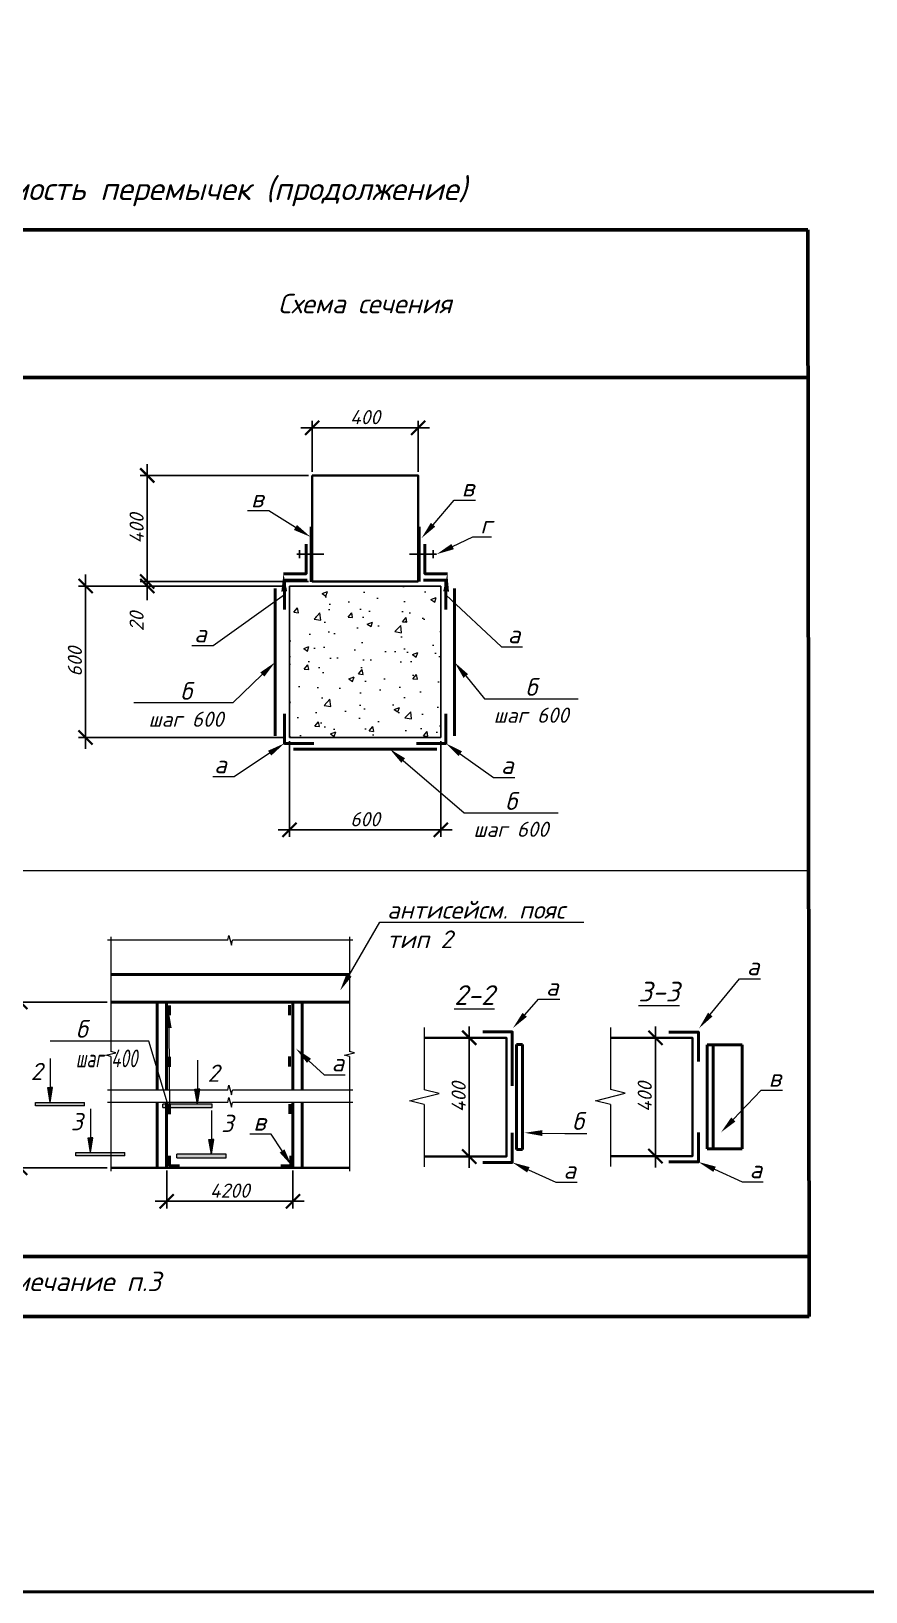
# Model space of a CAD drawing. Header units: millimetres. Extents: x -82276 to 69119, y 30132 to 86759.
# Drawn here: x -55870 to -44848, y 30132 to 50742 of the extents above; entities that cross this region are included whole.
import ezdxf
from ezdxf import colors
from ezdxf.entities.mleader import LeaderData, LeaderLine
from ezdxf.enums import TextEntityAlignment as Align
from ezdxf.math import Vec2, Vec3

# ---------------------------------------------------------------- set-up
doc = ezdxf.new("R2010")
doc.units = ezdxf.units.MM
doc.header["$MEASUREMENT"] = 0
doc.layers.get('0').update_dxf_attribs({"lineweight": 5})
for name, color, linetype, lineweight in [('!!!Металл', 7, 'Continuous', 15), ('#ME', 7, 'Continuous', 40), ('#Арматура', 152, 'Continuous', 30), ('#Выноски', 150, 'Continuous', 15), ('#Газобетон', 152, 'Continuous', 35), ('#Рамка', 7, 'Continuous', 50), ('#стены наруж', 12, 'Continuous', 35), ('k_ Рамка', 7, 'Continuous', 50), ('размеры', 7, 'Continuous', 5), ('стены наруж_Ном._пера__97', 7, 'Continuous', 5)]:
    doc.layers.add(name, color=color, linetype=linetype, lineweight=lineweight)
doc.layers.add('#Hatch', color=252, linetype='Continuous', lineweight=5, true_color=0x696969)
doc.layers.add('текст', color=7, linetype='Continuous')
doc.styles.add('GOST 2.304', font='isocpeui.ttf')
doc.styles.add('STEP PR', font='isocpeui.ttf')
doc.dimstyles.new('SPDS', dxfattribs={"dimscale": 50, "dimtxt": 2.5, "dimasz": 2.5, "dimexe": 1.25, "dimexo": 0.625, "dimtad": 1, "dimdec": 0, "dimrnd": 0.001, "dimtxsty": 'STEP PR', "dimblk": 'ARCHTICK', "dimcen": 2.5, "dimdle": 2, "dimclrd": 256, "dimclre": 256, "dimclrt": 7, "dimadec": 0, "dimazin": 2, "dimtfac": 0.75, "dimtdec": 0, "dimtmove": 1, "dimatfit": 3, "dimfxl": 1, "dimtolj": 1, "dimarcsym": 1})

# ---------------------------------------------------------------- blocks, each defined once
blk = doc.blocks.new('_ArchTick')
at = {"color": 0, "linetype": 'ByBlock', "const_width": 0.15}
blk.add_lwpolyline([(-0.5, -0.5), (0.5, 0.5)], dxfattribs=at)
blk = doc.blocks.new('*D410')
at = {"layer": 'Defpoints', "color": 0, "transparency": 16777216}
for p in [(-52160, 44875), (-54337, 43475), (-52160, 43475)]:
    blk.add_point(p, dxfattribs=at)
at = {"layer": 'размеры', "lineweight": -2, "transparency": 16777216}
for p, q in [((-54337, 45025), (-54337, 43325)), ((-52207, 44875), (-54431, 44875)), ((-52207, 43475), (-54431, 43475))]:
    blk.add_line(p, q, dxfattribs=at)
at = {"layer": 'размеры', "lineweight": -2, "transparency": 16777216, "xscale": 187.5, "yscale": 187.5, "zscale": 187.5}
for p, rotation in [((-54337, 44875), 90), ((-54337, 43475), 270)]:
    blk.add_blockref('_ArchTick', p, dxfattribs=dict(at, rotation=rotation))
at = {"layer": 'размеры', "color": 7, "transparency": 16777216, "insert": (-54478, 44175), "char_height": 187.5, "attachment_point": 5, "rotation": 90, "style": 'STEP PR'}
blk.add_mtext('\\A1;400', dxfattribs=at)
blk = doc.blocks.new('*D411')
at = {"layer": 'Defpoints', "color": 0, "transparency": 16777216}
for p in [(-54337, 43415), (-52460, 43415), (-52160, 43475)]:
    blk.add_point(p, dxfattribs=at)
at = {"layer": 'размеры', "lineweight": -2, "transparency": 16777216}
for p, q in [((-54337, 43475), (-54337, 43662)), ((-52207, 43475), (-54431, 43475)), ((-52507, 43415), (-54431, 43415)), ((-54337, 43475), (-54337, 43415)), ((-54337, 43415), (-54337, 43227))]:
    blk.add_line(p, q, dxfattribs=at)
at = {"layer": 'размеры', "lineweight": -2, "transparency": 16777216, "xscale": 187.5, "yscale": 187.5, "zscale": 187.5}
for p, rotation in [((-54337, 43475), 270), ((-54337, 43415), 90)]:
    blk.add_blockref('_ArchTick', p, dxfattribs=dict(at, rotation=rotation))
at = {"layer": 'размеры', "color": 7, "transparency": 16777216, "insert": (-54478, 42947), "char_height": 187.5, "attachment_point": 5, "rotation": 90, "style": 'STEP PR'}
blk.add_mtext('\\A1;20', dxfattribs=at)
blk = doc.blocks.new('*D412')
at = {"layer": 'Defpoints', "color": 0, "transparency": 16777216}
for p in [(-52460, 43415), (-55152, 41415), (-52460, 41415)]:
    blk.add_point(p, dxfattribs=at)
at = {"layer": 'размеры', "lineweight": -2, "transparency": 16777216}
for p, q in [((-55152, 43565), (-55152, 41265)), ((-52507, 43415), (-55246, 43415)), ((-52507, 41415), (-55246, 41415))]:
    blk.add_line(p, q, dxfattribs=at)
at = {"layer": 'размеры', "lineweight": -2, "transparency": 16777216, "xscale": 187.5, "yscale": 187.5, "zscale": 187.5}
for p, rotation in [((-55152, 43415), 90), ((-55152, 41415), 270)]:
    blk.add_blockref('_ArchTick', p, dxfattribs=dict(at, rotation=rotation))
at = {"layer": 'размеры', "color": 7, "transparency": 16777216, "insert": (-55293, 42415), "char_height": 187.5, "attachment_point": 5, "rotation": 90, "style": 'STEP PR'}
blk.add_mtext('\\A1;600', dxfattribs=at)
blk = doc.blocks.new('*D413')
at = {"layer": 'Defpoints', "color": 0, "transparency": 16777216}
for p in [(-50760, 45504), (-52160, 44875), (-50760, 44875)]:
    blk.add_point(p, dxfattribs=at)
at = {"layer": 'размеры', "lineweight": -2, "transparency": 16777216}
for p, q in [((-52160, 44921), (-52160, 45598)), ((-50760, 44921), (-50760, 45598)), ((-52310, 45504), (-50610, 45504))]:
    blk.add_line(p, q, dxfattribs=at)
at = {"layer": 'размеры', "lineweight": -2, "transparency": 16777216, "xscale": 187.5, "yscale": 187.5, "zscale": 187.5, "rotation": 180}
blk.add_blockref('_ArchTick', (-52160, 45504), dxfattribs=at)
at = {"layer": 'размеры', "lineweight": -2, "transparency": 16777216, "xscale": 187.5, "yscale": 187.5, "zscale": 187.5}
blk.add_blockref('_ArchTick', (-50760, 45504), dxfattribs=at)
at = {"layer": 'размеры', "color": 7, "transparency": 16777216, "insert": (-51460, 45645), "char_height": 187.5, "attachment_point": 5, "style": 'STEP PR'}
blk.add_mtext('\\A1;400', dxfattribs=at)
blk = doc.blocks.new('*D414')
at = {"layer": 'Defpoints', "color": 0, "transparency": 16777216}
for p in [(-52460, 41415), (-50460, 41415), (-50460, 40195)]:
    blk.add_point(p, dxfattribs=at)
at = {"layer": 'размеры', "lineweight": -2, "transparency": 16777216}
for p, q in [((-52460, 41368), (-52460, 40101)), ((-50460, 41368), (-50460, 40101)), ((-52610, 40195), (-50310, 40195))]:
    blk.add_line(p, q, dxfattribs=at)
at = {"layer": 'размеры', "lineweight": -2, "transparency": 16777216, "xscale": 187.5, "yscale": 187.5, "zscale": 187.5, "rotation": 180}
blk.add_blockref('_ArchTick', (-52460, 40195), dxfattribs=at)
at = {"layer": 'размеры', "lineweight": -2, "transparency": 16777216, "xscale": 187.5, "yscale": 187.5, "zscale": 187.5}
blk.add_blockref('_ArchTick', (-50460, 40195), dxfattribs=at)
at = {"layer": 'размеры', "color": 7, "transparency": 16777216, "insert": (-51460, 40335), "char_height": 187.5, "attachment_point": 5, "style": 'STEP PR'}
blk.add_mtext('\\A1;600', dxfattribs=at)
blk = doc.blocks.new('*U303')
at = {"color": 0, "linetype": 'ByBlock', "lineweight": -2}
for p, q in [((30.54, 0), (30.86, 1.25)), ((30.86, 1.25), (31.48, -1.25)), ((30.54, 0), (0, 0)), ((31.48, -1.25), (31.79, 0)), ((62.34, 0), (31.79, 0))]:
    blk.add_line(p, q, dxfattribs=at)
blk = doc.blocks.new('*U432')
at = {"color": 0, "linetype": 'ByBlock', "lineweight": -2}
for p, q in [((29.14, 0), (29.45, 1.25)), ((29.45, 1.25), (30.07, -1.25)), ((29.14, 0), (0, 0)), ((30.07, -1.25), (30.39, 0)), ((59.52, 0), (30.39, 0))]:
    blk.add_line(p, q, dxfattribs=at)
blk = doc.blocks.new('*U305')
at = {"ltscale": 100}
h = blk.add_hatch(color=256, dxfattribs=at)
h.dxf.hatch_style = 1
h.paths.add_polyline_path([(-85, 1070), (-35, 1070), (15, 1070), (-35, 770)])
h = blk.add_hatch(color=256, dxfattribs=at)
h.dxf.hatch_style = 1
h.paths.add_polyline_path([(665, 700), (665, 770), (-335, 770), (-335, 700)])
at = {"linetype": 'Continuous', "ltscale": 100}
for p, q in [((-85, 1070), (-35, 1070)), ((-35, 770), (-85, 1070)), ((-35, 770), (15, 1070)), ((15, 1070), (-35, 1070)), ((-335, 700), (-335, 770)), ((-335, 770), (665, 770)), ((665, 700), (-335, 700))]:
    blk.add_line(p, q, dxfattribs=at)
at = {"linetype": 'Continuous', "ltscale": 100, "extrusion": (-1, -1e-16, 0), "elevation": 35}
blk.add_lwpolyline([(-1660, 0), (-1070, 0)], dxfattribs=at)
at = {"linetype": 'Continuous', "ltscale": 100}
blk.add_lwpolyline([(665, 700), (665, 770)], dxfattribs=at)
at = {"ltscale": 100, "style": 'STEP PR'}
blk.add_attdef('Nh', text='', height=350, dxfattribs=at).set_placement((-192, 1222), align=Align.RIGHT)
blk = doc.blocks.new('*U306')
at = {"ltscale": 100}
h = blk.add_hatch(color=256, dxfattribs=at)
h.dxf.hatch_style = 1
h.paths.add_polyline_path([(1415, 1070), (1365, 1070), (1315, 1070), (1365, 770)])
h = blk.add_hatch(color=256, dxfattribs=at)
h.dxf.hatch_style = 1
h.paths.add_polyline_path([(1665, 700), (1665, 770), (665, 770), (665, 700)])
at = {"linetype": 'Continuous', "ltscale": 100}
for p, q in [((1365, 770), (1315, 1070)), ((1315, 1070), (1365, 1070)), ((1415, 1070), (1365, 1070)), ((1365, 770), (1415, 1070)), ((1665, 770), (665, 770)), ((665, 700), (1665, 700)), ((1665, 700), (1665, 770))]:
    blk.add_line(p, q, dxfattribs=at)
at = {"linetype": 'Continuous', "ltscale": 100, "extrusion": (1, -1e-16, 0), "elevation": 1365}
blk.add_lwpolyline([(1660, 0), (1070, 0)], dxfattribs=at)
at = {"linetype": 'Continuous', "ltscale": 100}
blk.add_lwpolyline([(665, 700), (665, 770)], dxfattribs=at)
at = {"ltscale": 100, "style": 'STEP PR'}
blk.add_attdef('Nh', text='', height=350, dxfattribs=at).set_placement((1799, 1222), align=Align.RIGHT)
blk = doc.blocks.new('*U307')
at = {"color": 0, "linetype": 'ByBlock', "lineweight": -2}
for p, q in [((5.25, 0), (5.5625, 1.25)), ((5.5625, 1.25), (6.1875, -1.25)), ((5.25, 0), (0, 0)), ((6.1875, -1.25), (6.5, 0)), ((11.75, 0), (6.5, 0))]:
    blk.add_line(p, q, dxfattribs=at)
blk = doc.blocks.new('*D416')
at = {"layer": 'Defpoints', "color": 0, "transparency": 16777216}
for p in [(-54081, 35741), (-52413, 35741), (-52413, 35290)]:
    blk.add_point(p, dxfattribs=at)
at = {"layer": 'размеры', "lineweight": -2, "transparency": 16777216}
for p, q in [((-54081, 35694), (-54081, 35196)), ((-52413, 35694), (-52413, 35196)), ((-54231, 35290), (-52263, 35290))]:
    blk.add_line(p, q, dxfattribs=at)
at = {"layer": 'размеры', "lineweight": -2, "transparency": 16777216, "xscale": 187.5, "yscale": 187.5, "zscale": 187.5, "rotation": 180}
blk.add_blockref('_ArchTick', (-54081, 35290), dxfattribs=at)
at = {"layer": 'размеры', "lineweight": -2, "transparency": 16777216, "xscale": 187.5, "yscale": 187.5, "zscale": 187.5}
blk.add_blockref('_ArchTick', (-52413, 35290), dxfattribs=at)
at = {"layer": 'размеры', "color": 7, "transparency": 16777216, "insert": (-53247, 35430), "char_height": 187.5, "attachment_point": 5, "style": 'STEP PR'}
blk.add_mtext('\\A1;4200', dxfattribs=at)
blk = doc.blocks.new('*D426')
at = {"layer": 'Defpoints', "color": 0, "transparency": 16777216}
for p in [(-47136, 37447), (-47626, 35887), (-47136, 35887)]:
    blk.add_point(p, dxfattribs=at)
at = {"layer": 'размеры', "lineweight": -2, "transparency": 16777216}
for p, q in [((-47626, 37597), (-47626, 35737)), ((-47183, 37447), (-47720, 37447)), ((-47183, 35887), (-47720, 35887))]:
    blk.add_line(p, q, dxfattribs=at)
at = {"layer": 'размеры', "lineweight": -2, "transparency": 16777216, "xscale": 187.5, "yscale": 187.5, "zscale": 187.5}
for p, rotation in [((-47626, 37447), 90), ((-47626, 35887), 270)]:
    blk.add_blockref('_ArchTick', p, dxfattribs=dict(at, rotation=rotation))
at = {"layer": 'размеры', "color": 7, "transparency": 16777216, "insert": (-47767, 36667), "char_height": 187.5, "attachment_point": 5, "rotation": 90, "style": 'STEP PR'}
blk.add_mtext('\\A1;400', dxfattribs=at)
blk = doc.blocks.new('*D427')
at = {"layer": 'Defpoints', "color": 0, "transparency": 16777216}
for p in [(-54818, 37921), (-56015, 35732), (-54818, 35732)]:
    blk.add_point(p, dxfattribs=at)
at = {"layer": 'размеры', "lineweight": -2, "transparency": 16777216}
for p, q in [((-56015, 38071), (-56015, 35582)), ((-54865, 37921), (-56108, 37921)), ((-54865, 35732), (-56108, 35732))]:
    blk.add_line(p, q, dxfattribs=at)
at = {"layer": 'размеры', "lineweight": -2, "transparency": 16777216, "xscale": 187.5, "yscale": 187.5, "zscale": 187.5}
for p, rotation in [((-56015, 37921), 90), ((-56015, 35732), 270)]:
    blk.add_blockref('_ArchTick', p, dxfattribs=dict(at, rotation=rotation))
at = {"layer": 'размеры', "color": 7, "transparency": 16777216, "insert": (-56155, 36826), "char_height": 187.5, "attachment_point": 5, "rotation": 90, "style": 'STEP PR'}
blk.add_mtext('\\A1;3540', dxfattribs=at)
blk = doc.blocks.new('*U343')
at = {"color": 0, "linetype": 'ByBlock', "lineweight": -2}
for p, q in [((5.28, 0), (5.59, 1.25)), ((5.59, 1.25), (6.22, -1.25)), ((5.28, 0), (0, 0)), ((6.22, -1.25), (6.53, 0)), ((11.81, 0), (6.53, 0))]:
    blk.add_line(p, q, dxfattribs=at)
blk = doc.blocks.new('*D431')
at = {"layer": 'Defpoints', "color": 0, "transparency": 16777216}
for p in [(-49595, 37449), (-50085, 35880), (-49595, 35880)]:
    blk.add_point(p, dxfattribs=at)
at = {"layer": 'размеры', "lineweight": -2, "transparency": 16777216}
for p, q in [((-50085, 37599), (-50085, 35730)), ((-49642, 37449), (-50179, 37449)), ((-49642, 35880), (-50179, 35880))]:
    blk.add_line(p, q, dxfattribs=at)
at = {"layer": 'размеры', "lineweight": -2, "transparency": 16777216, "xscale": 187.5, "yscale": 187.5, "zscale": 187.5}
for p, rotation in [((-50085, 37449), 90), ((-50085, 35880), 270)]:
    blk.add_blockref('_ArchTick', p, dxfattribs=dict(at, rotation=rotation))
at = {"layer": 'размеры', "color": 7, "transparency": 16777216, "insert": (-50225, 36665), "char_height": 187.5, "attachment_point": 5, "rotation": 90, "style": 'STEP PR'}
blk.add_mtext('\\A1;400', dxfattribs=at)

msp = doc.modelspace()

# ---------------------------------------------------------------- hatches: boundary and pattern name
at = {"layer": '#Hatch'}
h = msp.add_hatch(dxfattribs=at)
h.set_pattern_fill('AR-CONC', color=256, scale=100)
h.set_pattern_definition([(50, (0, 0), (717.26, -62.752), [75, -825]), (355, (0, 0), (-138.751, 752.192), [60, -660]), (100.4514, (59.8, -5.2), (578.509, 689.44), [63.74, -701.142]), (46.1842, (0, 200), (1067.241, -165.519), [112.5, -1237.5]), (96.6356, (88.9, 186.2), (934.662, 974.119), [95.61, -1051.714]), (351.1842, (0, 200), (934.662, 974.119), [90, -990]), (21, (100, 150), (596.907, -402.619), [75, -825]), (326, (100, 150), (243.315, 725.15), [60, -660]), (71.4514, (149.74, 116.45), (840.2224, 322.531), [63.74, -701.142]), (37.5, (0, 0), (12.1599, 332.8939), [0, -652, 0, -670, 0, -662.5]), (7.5, (0, 0), (263.0695, 394.4117), [0, -382, 0, -637, 0, -252.5]), (327.5, (-223, 0), (533.8224, -22.5549), [0, -250, 0, -780, 0, -1035]), (317.5, (-323, 0), (583.1862, 100.105), [0, -325, 0, -518, 0, -735])])
h.paths.add_polyline_path([(-50460.1, 43414.5), (-52460.1, 43414.5), (-52460.1, 41414.5), (-50460.1, 41414.5)])

# ---------------------------------------------------------------- linework, layer by layer
at = {"layer": '!!!Металл', "lineweight": 25}
for points in [[(-52181.9, 44194.8), (-52181.9, 43470.4)], [(-50735.9, 44196.7), (-50735.9, 43472.4)]]:
    msp.add_lwpolyline(points, dxfattribs=at)
at = {"layer": '!!!Металл', "lineweight": 40}
for points in [[(-52649.3, 43379.8), (-52649.3, 41435.4)], [(-50279.5, 43379.8), (-50279.5, 41435.4)], [(-52407.9, 41262.3), (-50511.1, 41262.3)]]:
    msp.add_lwpolyline(points, dxfattribs=at)
at = {"layer": '#ME'}
for points in [[(-52538.1, 43577.2), (-52239.2, 43577.2), (-52239.2, 43967.2)], [(-50374.4, 43577.2), (-50671, 43577.2), (-50671, 43967.2)], [(-52227.3, 43492.5), (-52526.2, 43492.5), (-52526.2, 43102.5)], [(-50690.6, 43492.5), (-50393.9, 43492.5), (-50393.9, 43102.5)], [(-52136.2, 41336.5), (-52526.2, 41336.5), (-52526.2, 41726.5)], [(-50783.9, 41336.5), (-50393.9, 41336.5), (-50393.9, 41726.5)], [(-54817.6, 38284.8), (-51667.1, 38284.8)], [(-54817.6, 37920.8), (-51667.1, 37920.8)], [(-54205.6, 37920.8), (-54205.6, 36758)], [(-54081.4, 37920.8), (-54081.4, 36758)], [(-54042.4, 37745.6), (-54042.4, 37875.6)], [(-52459.8, 37748.7), (-52460.3, 37878.7)], [(-52417, 37920.8), (-52417, 36758)], [(-52292.8, 37920.8), (-52292.8, 36758)], [(-49907.1, 37526.9), (-49517.1, 37526.9), (-49517.1, 36815.8)], [(-47448.5, 37524.8), (-47058.5, 37524.8), (-47058.5, 37134.8)], [(-49461.5, 37358.7), (-49461.5, 35975.3)], [(-49461.5, 37358.7), (-49381.5, 37358.7)], [(-49381.5, 37358.7), (-49381.5, 35975.3)], [(-46943.6, 37356.5), (-46943.6, 35981.8)], [(-46943.6, 37356.5), (-46482, 37356.5)], [(-46863.6, 37356.5), (-46863.6, 35981.8)], [(-46482, 37356.5), (-46482, 35981.8)], [(-54042.4, 37066.8), (-54042.4, 37196.8)], [(-52457.2, 37069.9), (-52457.7, 37199.9)], [(-54205.6, 36596.1), (-54205.6, 35731.7)], [(-54081.4, 36596.1), (-54081.4, 35731.7)], [(-54042.4, 36439.1), (-54042.4, 36569.1)], [(-52454.7, 36442.3), (-52455.2, 36572.2)], [(-52416.3, 36596.1), (-52413, 35731.8)], [(-52292.8, 36596.1), (-52292.8, 35731.7)], [(-49907.1, 35802.3), (-49517.1, 35802.3), (-49517.1, 36192.3)], [(-47448.5, 35808.8), (-47058.5, 35808.8), (-47058.5, 36198.8)], [(-54042.4, 35887.7), (-54042.4, 35757.7), (-53912.4, 35757.7)], [(-52442.3, 35887.7), (-52442.3, 35757.7), (-52572.3, 35757.7)], [(-49461.5, 35975.3), (-49381.5, 35975.3)], [(-46943.6, 35981.8), (-46482, 35981.8)]]:
    msp.add_lwpolyline(points, dxfattribs=at)
at = {"layer": '#Арматура', "const_width": 24}
for points in [[(-52327.9, 43778.5), (-52327.9, 43889.4)], [(-50562.6, 43778.5), (-50562.6, 43889.4)], [(-52003.7, 43834.5), (-52362.9, 43834.5)], [(-50516, 43834.5), (-50875.2, 43834.5)]]:
    msp.add_lwpolyline(points, dxfattribs=at)
at = {"layer": '#Газобетон', "lineweight": 25}
for points in [[(-50460.1, 43414.5), (-52460.1, 43414.5)], [(-52460.1, 41414.5), (-52460.1, 43414.5)], [(-50460.1, 41414.5), (-50460.1, 43414.5)], [(-50460.1, 41414.5), (-52460.1, 41414.5)]]:
    msp.add_lwpolyline(points, dxfattribs=at)
at = {"layer": '#Рамка', "linetype": 'Continuous', "ltscale": 100}
for p, q in [((-58613.6, 48119.8), (-45613.6, 48119.8)), ((-45613.6, 48119.8), (-45597.5, 33767.9)), ((-58613.6, 46169.8), (-45613.6, 46169.8)), ((-58597.5, 34561.4), (-45597.5, 34561.4)), ((-58597.5, 33767.9), (-45597.5, 33767.9))]:
    msp.add_line(p, q, dxfattribs=at)
at = {"layer": '#стены наруж'}
for points in [[(-52160.1, 44874.5), (-52160.1, 43474.5), (-50760.1, 43474.5), (-50760.1, 44874.5), (-52160.1, 44874.5)], [(-54081.4, 36758), (-54081.4, 37920.8), (-54817.6, 37920.8)], [(-52417, 36758), (-52421.4, 37920.8), (-51667.1, 37920.8)], [(-50679.4, 37448.9), (-49595.1, 37448.9), (-49595.1, 35880.3), (-50679.4, 35880.3)], [(-48220.7, 37446.8), (-47136.5, 37446.8), (-47136.5, 35886.8), (-48220.7, 35886.8)], [(-54081.4, 35731.7), (-54081.4, 36596.1)], [(-52413, 35731.7), (-52416.3, 36596.1)], [(-54817.6, 35731.7), (-51667.1, 35731.7)]]:
    msp.add_lwpolyline(points, dxfattribs=at)
at = {"linetype": 'Continuous'}
msp.add_line((-58604.1, 39656.6), (-45604.1, 39656.6), dxfattribs=at)
at = {"color": 210}
msp.add_lwpolyline([(-54081.4, 35731.7), (-52413, 35731.8)], dxfattribs=at)
at = {"layer": 'стены наруж_Ном._пера__97', "color": 3, "lineweight": 40}
msp.add_lwpolyline([(-82275.7, 86759), (55717.2, 86759), (55717.2, 30132.2), (-82275.7, 30132.2)], close=True, dxfattribs=at)

# ---------------------------------------------------------------- block references
at = {"rotation": 90}
for name, p, xscale, yscale, zscale in [('*U432', (-54817.6, 35686.2), 52, 52, 52), ('*U432', (-51667.1, 35686.2), 52, 52, 52), ('*U343', (-50679.4, 35743.8), 156, 156, 156), ('*U307', (-48220.7, 35750.3), 156, 156, 156)]:
    msp.add_blockref(name, p, dxfattribs=dict(at, xscale=xscale, yscale=yscale, zscale=zscale))
at = {"xscale": 52, "yscale": 52, "zscale": 52}
for p in [(-54863.1, 38735.9), (-54863.1, 36758), (-54863.1, 36596.1)]:
    msp.add_blockref('*U303', p, dxfattribs=at)
at = {"xscale": 0.65, "yscale": 0.65, "zscale": 0.65}
for p, values in [((-55596.8, 36095.6), {'Nh': '2'}), ((-55063.7, 35432.5), {'Nh': '3'})]:
    msp.add_blockref('*U305', p, dxfattribs=at).add_auto_attribs(values)
ref = msp.add_blockref('*U306', (-54563.2, 36072.9), dxfattribs=dict(xscale=0.65, yscale=0.65, zscale=0.65))
ref.add_attrib('Nh', '2', dxfattribs={"ltscale": 100, "height": 227.5, "style": 'STEP PR'}).set_placement((-53385.6, 36867.1), align=Align.RIGHT)
ref = msp.add_blockref('*U306', (-54377, 35409.8), dxfattribs=dict(xscale=0.65, yscale=0.65, zscale=0.65))
ref.add_attrib('Nh', '3', dxfattribs={"ltscale": 100, "height": 227.5, "style": 'STEP PR'}).set_placement((-53199.4, 36204), align=Align.RIGHT)

# ---------------------------------------------------------------- texts
at = {"layer": 'k_ Рамка', "color": 7, "insert": (-53587.2, 48620.6), "char_height": 300, "width": 8700, "attachment_point": 5, "style": 'STEP PR'}
msp.add_mtext('Ведомость перемычек (продолжение)', dxfattribs=at)
at = {"layer": 'размеры', "color": 7, "char_height": 260, "width": 596.527, "attachment_point": 5, "style": 'STEP PR'}
for s, insert in [('\\A1;{\\L2-2}', (-50017.8, 38012.8)), ('\\A1;{\\L3-3}', (-47579.7, 38058.2))]:
    msp.add_mtext(s, dxfattribs=dict(at, insert=insert))
at = {"layer": 'текст', "ltscale": 100, "insert": (-51463.6, 47144.8), "char_height": 256.564, "width": 6700, "attachment_point": 5, "style": 'GOST 2.304'}
msp.add_mtext('Схема сечения', dxfattribs=at)
at = {"layer": 'текст', "ltscale": 100, "insert": (-57368.3, 34359.9), "char_height": 256.564, "attachment_point": 1, "style": 'GOST 2.304'}
msp.add_mtext_dynamic_manual_height_columns('См. примечание п.3', width=11334.191, gutter_width=1250, heights=[1852], dxfattribs=at)

# ---------------------------------------------------------------- dimensions: what is measured, and where the dimension line sits
at = {"layer": 'размеры'}
for base, p1, p2, text, picture, middle in [((-50760.1, 45503.9), (-52160.1, 44874.5), (-50760.1, 44874.5), '400', '*D413', (-51460.1, 45644.5)), ((-50460.1, 40194.6), (-52460.1, 41414.5), (-50460.1, 41414.5), '600', '*D414', (-51460.1, 40335.3)), ((-52413, 35289.6), (-54081.4, 35740.5), (-52413, 35740.5), '4200', '*D416', (-53247.2, 35430.2))]:
    dim = msp.add_linear_dim(base=base, p1=p1, p2=p2, text=text, dimstyle='SPDS', override={"dimscale": 75}, dxfattribs=at)
    dim.commit()
    dim.dimension.update_dxf_attribs({"geometry": picture, "text_midpoint": middle})
for base, p1, p2, text, override, picture, middle in [((-54337.3, 43474.5), (-52160.1, 44874.5), (-52160.1, 43474.5), '400', {"dimscale": 75}, '*D410', (-54477.9, 44174.5)), ((-55152.5, 41414.5), (-52460.1, 43414.5), (-52460.1, 41414.5), '600', {"dimscale": 75}, '*D412', (-55293.1, 42414.5)), ((-56014.6, 35731.7), (-54817.6, 37920.8), (-54817.6, 35731.7), '3540', {"dimscale": 75}, '*D427', (-56155.3, 36826.3)), ((-50084.8, 35880.3), (-49595.1, 37448.9), (-49595.1, 35880.3), '400', {"dimscale": 75, "dimlfac": 0.333333}, '*D431', (-50225.4, 36664.6)), ((-47626.1, 35886.8), (-47136.5, 37446.8), (-47136.5, 35886.8), '400', {"dimscale": 75, "dimlfac": 0.333333}, '*D426', (-47766.7, 36666.8))]:
    dim = msp.add_linear_dim(base=base, p1=p1, p2=p2, angle=90, text=text, dimstyle='SPDS', override=override, dxfattribs=at)
    dim.commit()
    dim.dimension.update_dxf_attribs({"geometry": picture, "text_midpoint": middle})
dim = msp.add_linear_dim(base=(-54337.3, 43414.5), p1=(-52160.1, 43474.5), p2=(-52460.1, 43414.5), angle=90, text='20', dimstyle='SPDS', override={"dimscale": 75}, dxfattribs=at)
dim.commit()
dim.dimension.update_dxf_attribs({"geometry": '*D411', "text_midpoint": (-54337.3, 42946.6), "dimtype": 160})

# ---------------------------------------------------------------- leaders
at = {"layer": '#Выноски'}
ml = msp.add_multileader_mtext('Standard', dxfattribs=at)
ml.set_content('\\A1;в', color=256, style='STEP PR')
ml.set_leader_properties(color=256, linetype='ByLayer', lineweight=-1)
ml.build(insert=Vec2(0, 0))
ml.multileader.update_dxf_attribs({"text_left_attachment_type": 6, "text_right_attachment_type": 6, "dogleg_length": 0, "arrow_head_size": 234, "scale": 0.75})
ctx = ml.context
ctx.base_point, ctx.scale, ctx.char_height, ctx.arrow_head_size, ctx.landing_gap_size, ctx.plane_origin = Vec3(-50282.4, 44550.6), 0.75, 234, 234, 97.5, Vec3(-40792, 23747.1)
ctx.left_attachment, ctx.right_attachment = 6, 6
notes = []
notes.append((ctx, [(0, (1, 1, 0), (-50282.4, 44550.6), (1, 0), 0, [(0, [(-50715.6, 44046.8)], 0, [])])]))
ctx.mtext.insert, ctx.mtext.rotation, ctx.mtext.flow_direction = Vec3(-50184.9, 44831.4), 6.2831853, 5
ml = msp.add_multileader_mtext('Standard', dxfattribs=at)
ml.set_content('\\A1;в', color=256, style='STEP PR')
ml.set_leader_properties(color=256, linetype='ByLayer', lineweight=-1)
ml.build(insert=Vec2(0, 0))
ml.multileader.update_dxf_attribs({"text_left_attachment_type": 6, "text_right_attachment_type": 6, "dogleg_length": 0, "arrow_head_size": 234, "scale": 0.75})
ctx = ml.context
ctx.base_point, ctx.scale, ctx.char_height, ctx.arrow_head_size, ctx.landing_gap_size, ctx.plane_origin = Vec3(-53064.1, 44407.9), 0.75, 234, 234, 97.5, Vec3(-62119.1, 23721.1)
ctx.left_attachment, ctx.right_attachment = 6, 6
notes.append((ctx, [(1, (1, 1, 0), (-52732.5, 44407.9), (-1, 0), 0, [(0, [(-52181.9, 44063.8)], 0, [])])]))
ctx.mtext.insert, ctx.mtext.flow_direction = Vec3(-52966.6, 44688.7), 5
ml = msp.add_multileader_mtext('Standard', dxfattribs=at)
ml.set_content('\\A1;г', color=256, style='STEP PR')
ml.set_leader_properties(color=256, linetype='ByLayer', lineweight=-1)
ml.build(insert=Vec2(0, 0))
ml.multileader.update_dxf_attribs({"text_left_attachment_type": 6, "text_right_attachment_type": 6, "dogleg_length": 0, "arrow_head_size": 234, "scale": 0.75})
ctx = ml.context
ctx.base_point, ctx.scale, ctx.char_height, ctx.arrow_head_size, ctx.landing_gap_size, ctx.plane_origin = Vec3(-50036, 44063.4), 0.75, 234, 234, 97.5, Vec3(-40545.6, 23259.8)
ctx.left_attachment, ctx.right_attachment = 6, 6
notes.append((ctx, [(0, (1, 1, 0), (-50036, 44063.4), (1, 0), 0, [(0, [(-50516, 43834.5)], 0, [])])]))
ctx.mtext.insert, ctx.mtext.rotation, ctx.mtext.flow_direction = Vec3(-49938.5, 44344.2), 6.2831853, 5
ml = msp.add_multileader_mtext('Standard', dxfattribs=at)
ml.set_content('\\A1;а', color=256, style='STEP PR')
ml.set_leader_properties(color=256, linetype='ByLayer', lineweight=-1)
ml.build(insert=Vec2(0, 0))
ml.multileader.update_dxf_attribs({"text_left_attachment_type": 6, "text_right_attachment_type": 6, "dogleg_length": 0, "arrow_head_size": 234, "scale": 0.75})
ctx = ml.context
ctx.base_point, ctx.scale, ctx.char_height, ctx.arrow_head_size, ctx.landing_gap_size, ctx.plane_origin = Vec3(-53815.9, 42624), 0.75, 234, 234, 97.5, Vec3(-46116.1, 23186.8)
ctx.left_attachment, ctx.right_attachment = 6, 6
notes.append((ctx, [(1, (1, 1, 0), (-53468.9, 42624), (-1, 0), 0, [(1, [(-52538.1, 43577.2), (-52526.2, 43297.5)], 0, [])])]))
ctx.mtext.insert, ctx.mtext.rotation, ctx.mtext.width, ctx.mtext.flow_direction = Vec3(-53718.4, 42904.8), 6.2831853, 1624.422, 5
ml = msp.add_multileader_mtext('Standard', dxfattribs=at)
ml.set_content('\\A1;а', color=256, style='STEP PR')
ml.set_leader_properties(color=256, linetype='ByLayer', lineweight=-1)
ml.build(insert=Vec2(0, 0))
ml.multileader.update_dxf_attribs({"text_left_attachment_type": 6, "text_right_attachment_type": 6, "dogleg_length": 0, "arrow_head_size": 234, "scale": 0.75})
ctx = ml.context
ctx.base_point, ctx.scale, ctx.char_height, ctx.arrow_head_size, ctx.landing_gap_size, ctx.plane_origin = Vec3(-49661.1, 42612.5), 0.75, 234, 234, 97.5, Vec3(-56804.1, 23186.8)
ctx.left_attachment, ctx.right_attachment, ctx.text_align_type = 6, 6, 2
notes.append((ctx, [(0, (1, 1, 0), (-49661.1, 42612.5), (1, 0), 0, [(1, [(-50374.4, 43577.2), (-50393.9, 43297.5)], 0, [])])]))
ctx.mtext.insert, ctx.mtext.defined_height, ctx.mtext.alignment, ctx.mtext.flow_direction = Vec3(-49411.6, 42893.3), 278.5, 3, 5
ml = msp.add_multileader_mtext('Standard', dxfattribs=at)
ml.set_content('\\A1;б\\P{\\H0.8547x;шаг 600}', color=256, style='STEP PR')
ml.set_leader_properties(color=256, linetype='ByLayer', lineweight=-1)
ml.build(insert=Vec2(0, 0))
ml.multileader.update_dxf_attribs({"text_left_attachment_type": 6, "text_right_attachment_type": 6, "dogleg_length": 0, "arrow_head_size": 234, "scale": 0.75})
ctx = ml.context
ctx.base_point, ctx.scale, ctx.char_height, ctx.arrow_head_size, ctx.landing_gap_size, ctx.plane_origin = Vec3(-54442.1, 41871.8), 0.75, 234, 234, 97.5, Vec3(-59761.6, 25109.2)
ctx.left_attachment, ctx.right_attachment, ctx.text_align_type = 6, 6, 1
notes.append((ctx, [(1, (1, 1, 0), (-53207.6, 41871.8), (-1, 0), 0, [(0, [(-52649.3, 42407.6)], 0, [])])]))
ctx.mtext.insert, ctx.mtext.defined_height, ctx.mtext.alignment, ctx.mtext.flow_direction = Vec3(-53824.9, 42145.8), 706.5, 2, 5
ml = msp.add_multileader_mtext('Standard', dxfattribs=at)
ml.set_content('\\A1;б\\P{\\H0.8547x;шаг 600}', color=256, style='STEP PR')
ml.set_leader_properties(color=256, linetype='ByLayer', lineweight=-1)
ml.build(insert=Vec2(0, 0))
ml.multileader.update_dxf_attribs({"text_left_attachment_type": 6, "text_right_attachment_type": 6, "dogleg_length": 0, "arrow_head_size": 234, "scale": 0.75})
ctx = ml.context
ctx.base_point, ctx.scale, ctx.char_height, ctx.arrow_head_size, ctx.landing_gap_size, ctx.plane_origin = Vec3(-49884.4, 41925), 0.75, 234, 234, 97.5, Vec3(-43158.5, 25109.2)
ctx.left_attachment, ctx.right_attachment, ctx.text_align_type = 6, 6, 1
notes.append((ctx, [(0, (1, 1, 0), (-49884.4, 41925), (1, 0), 0, [(0, [(-50279.5, 42407.6)], 0, [])])]))
ctx.mtext.insert, ctx.mtext.rotation, ctx.mtext.width, ctx.mtext.alignment, ctx.mtext.flow_direction = Vec3(-49267.1, 42199), 6.2831853, 1506.308, 2, 5
ml = msp.add_multileader_mtext('Standard', dxfattribs=at)
ml.set_content('\\A1;a', color=256, style='STEP PR')
ml.set_leader_properties(color=256, linetype='ByLayer', lineweight=-1)
ml.build(insert=Vec2(0, 0))
ml.multileader.update_dxf_attribs({"text_left_attachment_type": 6, "text_right_attachment_type": 6, "dogleg_length": 0, "arrow_head_size": 234, "scale": 0.75})
ctx = ml.context
ctx.base_point, ctx.scale, ctx.char_height, ctx.arrow_head_size, ctx.landing_gap_size, ctx.plane_origin = Vec3(-53528.8, 40895.5), 0.75, 234, 234, 97.5, Vec3(-62357, 20092.6)
ctx.left_attachment, ctx.right_attachment, ctx.text_align_type = 6, 6, 2
notes.append((ctx, [(1, (1, 1, 0), (-53191.6, 40895.5), (-1, 0), 0, [(0, [(-52526.2, 41336.5)], 0, [])])]))
ctx.mtext.insert, ctx.mtext.alignment, ctx.mtext.flow_direction = Vec3(-53289.1, 41176.3), 3, 5
ml = msp.add_multileader_mtext('Standard', dxfattribs=at)
ml.set_content('\\A1;б\\P{\\H0.8547x;шаг 600}', color=256, style='STEP PR')
ml.set_leader_properties(color=256, linetype='ByLayer', lineweight=-1)
ml.build(insert=Vec2(0, 0))
ml.multileader.update_dxf_attribs({"text_left_attachment_type": 6, "text_right_attachment_type": 6, "dogleg_length": 0, "arrow_head_size": 234, "scale": 0.75})
ctx = ml.context
ctx.base_point, ctx.scale, ctx.char_height, ctx.arrow_head_size, ctx.landing_gap_size, ctx.plane_origin = Vec3(-50151.2, 40418.3), 0.75, 234, 234, 97.5, Vec3(-43683.8, 22747.7)
ctx.left_attachment, ctx.right_attachment, ctx.text_align_type = 6, 6, 1
notes.append((ctx, [(0, (1, 1, 0), (-50151.2, 40418.3), (1, 0), 0, [(0, [(-51135, 41262.3)], 0, [])])]))
ctx.mtext.insert, ctx.mtext.rotation, ctx.mtext.width, ctx.mtext.alignment, ctx.mtext.flow_direction = Vec3(-49533.9, 40692.3), 6.2831853, 1506.308, 2, 5
ml = msp.add_multileader_mtext('Standard', dxfattribs=at)
ml.set_content('\\A1;a', color=256, style='STEP PR')
ml.set_leader_properties(color=256, linetype='ByLayer', lineweight=-1)
ml.build(insert=Vec2(0, 0))
ml.multileader.update_dxf_attribs({"text_left_attachment_type": 6, "text_right_attachment_type": 6, "dogleg_length": 0, "arrow_head_size": 234, "scale": 0.75})
ctx = ml.context
ctx.base_point, ctx.scale, ctx.char_height, ctx.arrow_head_size, ctx.landing_gap_size, ctx.plane_origin = Vec3(-49763.7, 40886.7), 0.75, 234, 234, 97.5, Vec3(-40563.1, 20092.6)
ctx.left_attachment, ctx.right_attachment = 6, 6
notes.append((ctx, [(0, (1, 1, 0), (-49763.7, 40886.7), (1, 0), 0, [(0, [(-50393.9, 41336.5)], 0, [])])]))
ctx.mtext.insert, ctx.mtext.rotation, ctx.mtext.flow_direction = Vec3(-49666.2, 41167.5), 6.2831853, 5
ml = msp.add_multileader_mtext('Standard', dxfattribs=at)
ml.set_content('\\A1;антисейсм. пояс\\Pтип 2', color=256, style='STEP PR')
ml.set_leader_properties(color=256, linetype='ByLayer', lineweight=-1)
ml.build(insert=Vec2(0, 0))
ml.multileader.update_dxf_attribs({"text_left_attachment_type": 6, "text_right_attachment_type": 6, "dogleg_length": 0, "arrow_head_size": 234, "scale": 0.75})
ctx = ml.context
ctx.base_point, ctx.scale, ctx.char_height, ctx.arrow_head_size, ctx.landing_gap_size, ctx.plane_origin = Vec3(-51267.5, 38975.5), 0.75, 234, 234, 97.5, Vec3(-41869.8, 17502.7)
ctx.left_attachment, ctx.right_attachment = 6, 6
notes.append((ctx, [(0, (1, 1, 0), (-51267.5, 38975.5), (1, 0), 0, [(0, [(-51789.9, 38072.6)], 0, [])])]))
ctx.mtext.insert, ctx.mtext.rotation, ctx.mtext.flow_direction = Vec3(-51170, 39256.3), 6.2831853, 5
ml = msp.add_multileader_mtext('Standard', dxfattribs=at)
ml.set_content('\\A1;a', color=256, style='STEP PR')
ml.set_leader_properties(color=256, linetype='ByLayer', lineweight=-1)
ml.build(insert=Vec2(0, 0))
ml.multileader.update_dxf_attribs({"text_left_attachment_type": 6, "text_right_attachment_type": 6, "dogleg_length": 0, "arrow_head_size": 234, "scale": 0.75})
ctx = ml.context
ctx.base_point, ctx.scale, ctx.char_height, ctx.arrow_head_size, ctx.landing_gap_size, ctx.plane_origin = Vec3(-46516.3, 38228.6), 0.75, 234, 234, 97.5, Vec3(-37129.6, 16952.6)
ctx.left_attachment, ctx.right_attachment = 6, 6
notes.append((ctx, [(0, (1, 1, 0), (-46516.3, 38228.6), (1, 0), 0, [(0, [(-47049.7, 37574.3)], 0, [])])]))
ctx.mtext.insert, ctx.mtext.rotation, ctx.mtext.flow_direction = Vec3(-46418.8, 38509.4), 6.2831853, 5
ml = msp.add_multileader_mtext('Standard', dxfattribs=at)
ml.set_content('\\A1;a', color=256, style='STEP PR')
ml.set_leader_properties(color=256, linetype='ByLayer', lineweight=-1)
ml.build(insert=Vec2(0, 0))
ml.multileader.update_dxf_attribs({"text_left_attachment_type": 6, "text_right_attachment_type": 6, "dogleg_length": 0, "arrow_head_size": 234, "scale": 0.75})
ctx = ml.context
ctx.base_point, ctx.scale, ctx.char_height, ctx.arrow_head_size, ctx.landing_gap_size, ctx.plane_origin = Vec3(-49170, 37958.1), 0.75, 234, 234, 97.5, Vec3(-39588.3, 16633.7)
ctx.left_attachment, ctx.right_attachment = 6, 6
notes.append((ctx, [(0, (1, 1, 0), (-49170, 37958.1), (1, 0), 0, [(0, [(-49508.3, 37576.5)], 0, [])])]))
ctx.mtext.insert, ctx.mtext.rotation, ctx.mtext.flow_direction = Vec3(-49072.5, 38238.9), 6.2831853, 5
ml = msp.add_multileader_mtext('Standard', dxfattribs=at)
ml.set_content('\\A1;б\\P{\\W0.7;шаг 400}', color=256, style='STEP PR')
ml.set_leader_properties(color=256, linetype='ByLayer', lineweight=-1)
ml.build(insert=Vec2(0, 0))
ml.multileader.update_dxf_attribs({"text_left_attachment_type": 6, "text_right_attachment_type": 6, "dogleg_length": 0, "arrow_head_size": 234, "scale": 0.75})
ctx = ml.context
ctx.base_point, ctx.scale, ctx.char_height, ctx.arrow_head_size, ctx.landing_gap_size, ctx.plane_origin = Vec3(-55378.8, 37402.5), 0.75, 234, 234, 97.5, Vec3(-47461.8, 16599.1)
ctx.left_attachment, ctx.right_attachment = 6, 6
notes.append((ctx, [(1, (1, 1, 0), (-54315.5, 37402.5), (-1, 0), 0, [(1, [(-54055.4, 37810.6), (-54045.1, 36495.4)], 0, [])])]))
ctx.mtext.insert, ctx.mtext.rotation, ctx.mtext.width, ctx.mtext.flow_direction = Vec3(-55281.3, 37683.3), 6.2831853, 1624.422, 5
ml = msp.add_multileader_mtext('Standard', dxfattribs=at)
ml.set_content('\\A1;a', color=256, style='STEP PR')
ml.set_leader_properties(color=256, linetype='ByLayer', lineweight=-1)
ml.build(insert=Vec2(0, 0))
ml.multileader.update_dxf_attribs({"text_left_attachment_type": 6, "text_right_attachment_type": 6, "dogleg_length": 0, "arrow_head_size": 234, "scale": 0.75})
ctx = ml.context
ctx.base_point, ctx.scale, ctx.char_height, ctx.arrow_head_size, ctx.landing_gap_size, ctx.plane_origin = Vec3(-52001.4, 36957.3), 0.75, 234, 234, 97.5, Vec3(-43050.5, 16263.9)
ctx.left_attachment, ctx.right_attachment = 6, 6
notes.append((ctx, [(0, (1, 1, 0), (-52001.4, 36957.3), (1, 0), 0, [(0, [(-52372.8, 37304.1)], 0, [])])]))
ctx.mtext.insert, ctx.mtext.rotation, ctx.mtext.flow_direction = Vec3(-51903.9, 37238.1), 6.2831853, 5
ml = msp.add_multileader_mtext('Standard', dxfattribs=at)
ml.set_content('\\A1;в', color=256, style='STEP PR')
ml.set_leader_properties(color=256, linetype='ByLayer', lineweight=-1)
ml.build(insert=Vec2(0, 0))
ml.multileader.update_dxf_attribs({"text_left_attachment_type": 6, "text_right_attachment_type": 6, "dogleg_length": 0, "arrow_head_size": 234, "scale": 0.75})
ctx = ml.context
ctx.base_point, ctx.scale, ctx.char_height, ctx.arrow_head_size, ctx.landing_gap_size, ctx.plane_origin = Vec3(-46228.8, 36755.3), 0.75, 234, 234, 97.5, Vec3(-36675, 15578.6)
ctx.left_attachment, ctx.right_attachment = 6, 6
notes.append((ctx, [(0, (1, 1, 0), (-46228.8, 36755.3), (1, 0), 0, [(0, [(-46759.5, 36200.3)], 0, [])])]))
ctx.mtext.insert, ctx.mtext.rotation, ctx.mtext.flow_direction = Vec3(-46131.3, 37036.1), 6.2831853, 5
ml = msp.add_multileader_mtext('Standard', dxfattribs=at)
ml.set_content('\\A1;в', color=256, style='STEP PR')
ml.set_leader_properties(color=256, linetype='ByLayer', lineweight=-1)
ml.build(insert=Vec2(0, 0))
ml.multileader.update_dxf_attribs({"text_left_attachment_type": 6, "text_right_attachment_type": 6, "dogleg_length": 0, "arrow_head_size": 234, "scale": 0.75})
ctx = ml.context
ctx.base_point, ctx.scale, ctx.char_height, ctx.arrow_head_size, ctx.landing_gap_size, ctx.plane_origin = Vec3(-53033.1, 36176.3), 0.75, 234, 234, 97.5, Vec3(-43044.8, 15396.7)
ctx.left_attachment, ctx.right_attachment = 6, 6
notes.append((ctx, [(1, (1, 1, 0), (-52701.4, 36176.3), (-1, 0), 0, [(0, [(-52429.3, 35757.7)], 0, [])])]))
ctx.mtext.insert, ctx.mtext.rotation, ctx.mtext.flow_direction = Vec3(-52935.6, 36457.1), 6.2831853, 5
ml = msp.add_multileader_mtext('Standard', dxfattribs=at)
ml.set_content('\\A1;б', color=256, style='STEP PR')
ml.set_leader_properties(color=256, linetype='ByLayer', lineweight=-1)
ml.build(insert=Vec2(0, 0))
ml.multileader.update_dxf_attribs({"text_left_attachment_type": 6, "text_right_attachment_type": 6, "dogleg_length": 0, "arrow_head_size": 234, "scale": 0.75})
ctx = ml.context
ctx.base_point, ctx.scale, ctx.char_height, ctx.arrow_head_size, ctx.landing_gap_size, ctx.plane_origin = Vec3(-48824.5, 36185.7), 0.75, 234, 234, 97.5, Vec3(-39270.6, 15259.7)
ctx.left_attachment, ctx.right_attachment = 6, 6
notes.append((ctx, [(0, (1, 1, 0), (-48824.5, 36185.7), (1, 0), 0, [(0, [(-49355.2, 36193.9)], 0, [])])]))
ctx.mtext.insert, ctx.mtext.rotation, ctx.mtext.flow_direction = Vec3(-48727, 36466.5), 6.2831853, 5
ml = msp.add_multileader_mtext('Standard', dxfattribs=at)
ml.set_content('\\A1;a', color=256, style='STEP PR')
ml.set_leader_properties(color=256, linetype='ByLayer', lineweight=-1)
ml.build(insert=Vec2(0, 0))
ml.multileader.update_dxf_attribs({"text_left_attachment_type": 6, "text_right_attachment_type": 6, "dogleg_length": 0, "arrow_head_size": 234, "scale": 0.75})
ctx = ml.context
ctx.base_point, ctx.scale, ctx.char_height, ctx.arrow_head_size, ctx.landing_gap_size, ctx.plane_origin = Vec3(-48939.6, 35540.1), 0.75, 234, 234, 97.5, Vec3(-39770, 14234.3)
ctx.left_attachment, ctx.right_attachment = 6, 6
notes.append((ctx, [(0, (1, 1, 0), (-48939.6, 35540.1), (1, 0), 0, [(0, [(-49517.1, 35802.3)], 0, [])])]))
ctx.mtext.insert, ctx.mtext.rotation, ctx.mtext.flow_direction = Vec3(-48842.1, 35820.9), 6.2831853, 5
ml = msp.add_multileader_mtext('Standard', dxfattribs=at)
ml.set_content('\\A1;a', color=256, style='STEP PR')
ml.set_leader_properties(color=256, linetype='ByLayer', lineweight=-1)
ml.build(insert=Vec2(0, 0))
ml.multileader.update_dxf_attribs({"text_left_attachment_type": 6, "text_right_attachment_type": 6, "dogleg_length": 0, "arrow_head_size": 234, "scale": 0.75})
ctx = ml.context
ctx.base_point, ctx.scale, ctx.char_height, ctx.arrow_head_size, ctx.landing_gap_size, ctx.plane_origin = Vec3(-46480.9, 35546.5), 0.75, 234, 234, 97.5, Vec3(-37311.4, 14553.3)
ctx.left_attachment, ctx.right_attachment = 6, 6
notes.append((ctx, [(0, (1, 1, 0), (-46480.9, 35546.5), (1, 0), 0, [(0, [(-47058.5, 35808.8)], 0, [])])]))
ctx.mtext.insert, ctx.mtext.rotation, ctx.mtext.flow_direction = Vec3(-46383.4, 35827.3), 6.2831853, 5
for ctx, leaders in notes:
    for number, flags, end, landing, length, lines in leaders:
        leader = LeaderData()
        leader.index, (leader.has_last_leader_line, leader.has_dogleg_vector, leader.attachment_direction) = number, flags
        leader.last_leader_point, leader.dogleg_vector, leader.dogleg_length = Vec3(end), Vec3(landing), length
        for number, points, colour, breaks in lines:
            line = LeaderLine()
            line.index, line.vertices, line.color, line.breaks = number, Vec3.list(points), colors.encode_raw_color(colour), breaks
            leader.lines.append(line)
        ctx.leaders.append(leader)

doc.saveas('drawing.dxf')
